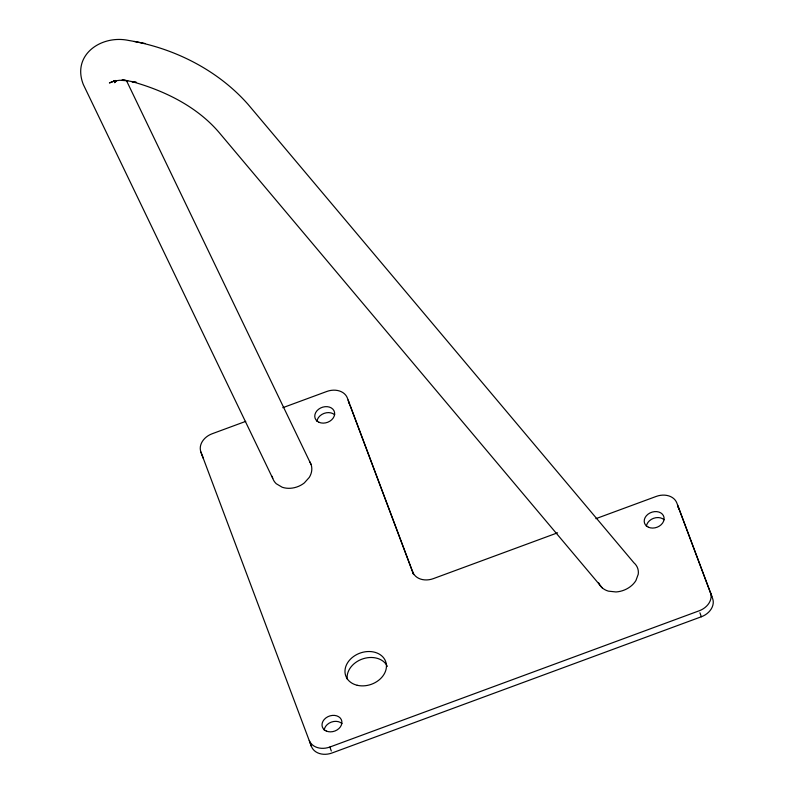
<?xml version="1.0" encoding="UTF-8"?>
<svg xmlns="http://www.w3.org/2000/svg" width="794" height="794" viewBox="0 0 794 794"><rect width="100%" height="100%" fill="white"/><g stroke="black" fill="none" stroke-linecap="round" stroke-linejoin="round"><path stroke-width="1.19" d="M116.132 80.889L114.485 82.695L116.073 80.958M115.021 80.7L109.413 82.953L115.606 80.472M245.743 421.366L212.167 433.752A16.972 13.28 -19.7 0 0 200.922 452.054L202.341 456.034M282.793 407.699L326.791 391.472A16.972 13.28 -19.7 0 1 347.375 398.032L413.485 574.062M557.567 532.814L433.365 578.628A16.972 13.28 -19.7 0 1 412.781 572.067M595.877 518.681L656.241 496.419A16.972 13.28 -19.7 0 1 676.825 502.979L711.89 596.463M309.293 740.465A16.972 13.28 -19.7 0 0 329.887 747.025L699.216 610.784A16.972 13.28 -19.7 0 0 710.461 592.483M677.54 504.964L712.595 598.448A16.972 13.28 -19.7 0 1 701.35 616.759L332.021 752.99A16.972 13.28 -19.7 0 1 311.427 746.429L200.922 452.054M113.711 81.008L119.904 80.273L127.784 80.79L122.078 79.777L136.399 82.407L131.705 81.534C164.894 90.744 198.053 106.982 220.315 133.938L602.299 587.917M598.616 582.756A19.969 15.632 -19.7 0 0 608.383 591.143L615.995 591.957A21.279 16.654 -19.7 0 0 635.895 580.603L638.247 574.211A19.969 15.632 -19.7 0 0 633.89 562.767L248.016 104.312C217.596 69.872 173.648 47.858 128.549 40.434C101.483 34.648 71.609 54.726 83.301 84.462L272.739 478.365M145.133 43.511L134.246 41.447M126.603 80.899L311.089 464.52M349.956 405.158L413.605 574.558M699.921 612.779L701.35 616.759M348.09 400.017L349.519 403.997A16.972 13.28 -19.7 0 0 348.397 401.833M329.887 747.025L331.306 751.005M310.007 742.459L311.427 746.429M347.216 679.059A21.21 16.595 -19.7 0 1 363.225 658.712A21.21 16.595 -19.7 0 1 387.353 666.394M316.935 421.386A10.183 7.97 -19.7 0 1 324.041 413.396A10.183 7.97 -19.7 0 1 334.701 414.825M324.19 730.113A10.183 7.97 -19.7 0 1 331.297 722.123A10.183 7.97 -19.7 0 1 341.946 723.552M646.385 526.333A10.183 7.97 -19.7 0 1 653.492 518.343A10.183 7.97 -19.7 0 1 664.141 519.782M203.056 458.019A16.972 13.28 -19.7 0 1 202.47 455.657M677.848 506.78A16.972 13.28 -19.7 0 1 678.969 508.944M272.203 476.321A21.279 16.654 -19.7 0 0 276.252 483.725L282.198 487.238A19.969 15.632 -19.7 0 0 304.301 482.941L309.293 477.383A21.279 16.654 -19.7 0 0 309.67 461.651M357.231 685.282A21.21 16.595 -19.7 0 0 386.341 664.31A21.21 16.595 -19.7 0 0 353.558 656.509A21.21 16.595 -19.7 0 0 357.231 685.282M318.97 422.279A10.183 7.97 -19.7 0 0 334.621 414.359A10.183 7.97 -19.7 0 0 320.538 408.017A10.183 7.97 -19.7 0 0 318.97 422.279M326.215 731.006A10.183 7.97 -19.7 0 0 341.877 723.076A10.183 7.97 -19.7 0 0 327.793 716.744A10.183 7.97 -19.7 0 0 326.215 731.006M648.42 527.226A10.183 7.97 -19.7 0 0 664.072 519.306A10.183 7.97 -19.7 0 0 649.988 512.964A10.183 7.97 -19.7 0 0 648.42 527.226"/></g></svg>
